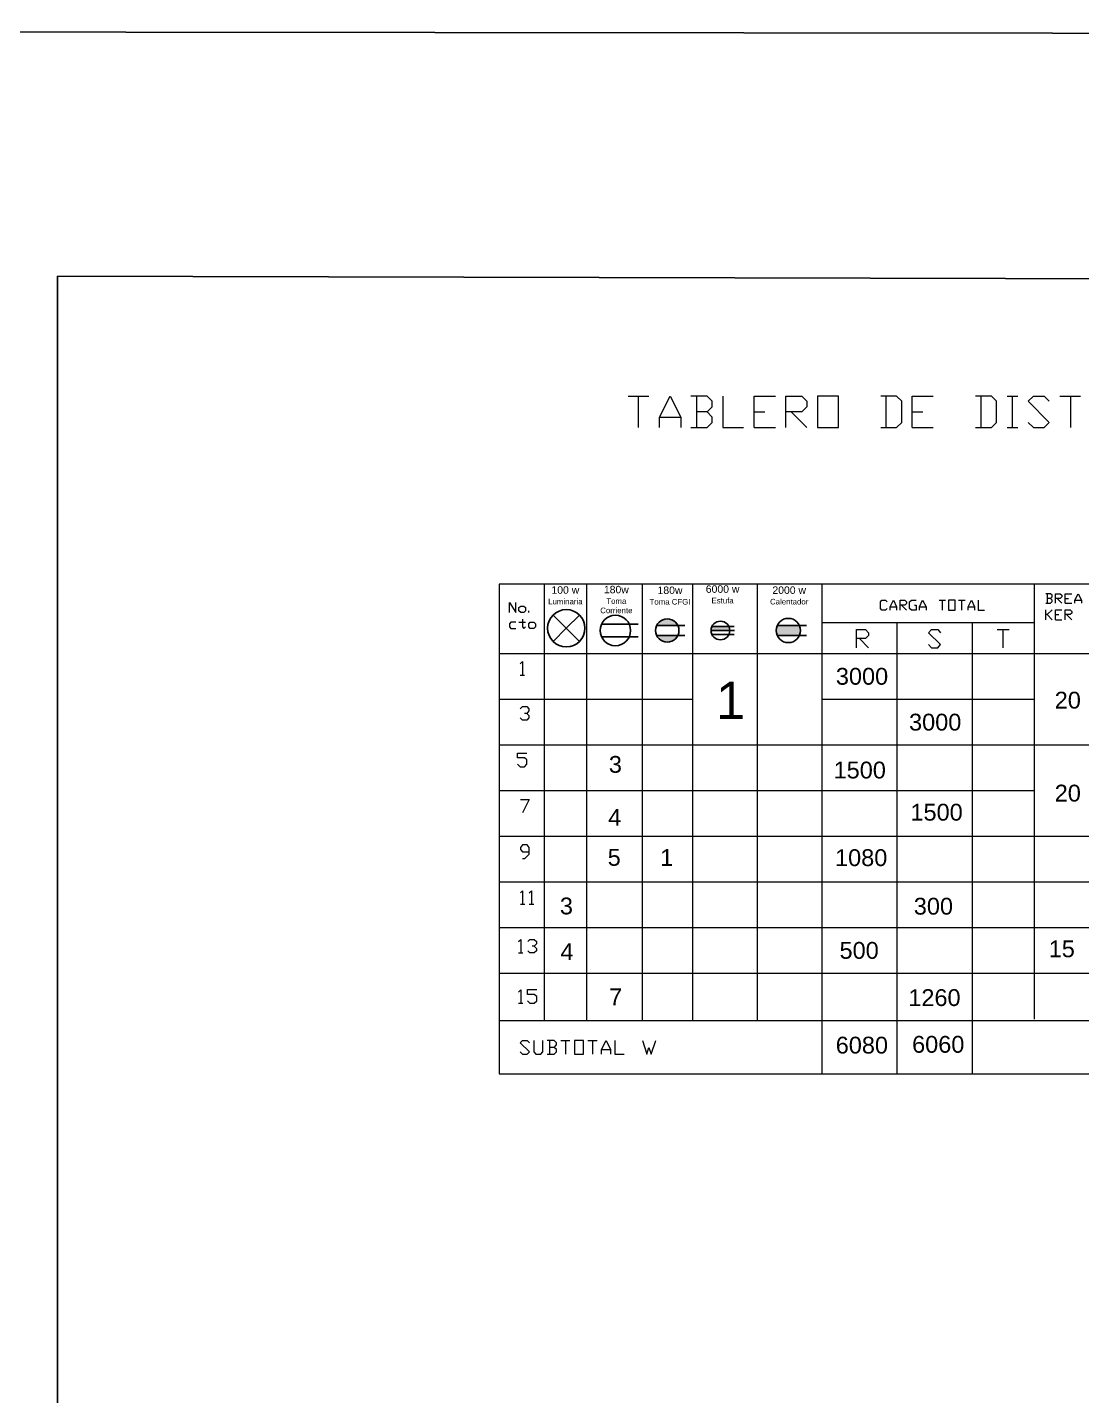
# Model space of a CAD drawing. Header units: metres. Extents: x -1 to 113, y -70 to 21.
# Drawn here: x 39.86 to 45.5, y 13.51 to 20.84 of the extents above; entities that cross this region are included whole.
import ezdxf

# ---------------------------------------------------------------- set-up
doc = ezdxf.new("R2010")
doc.units = ezdxf.units.M
doc.header["$LTSCALE"] = 0.5
for name, color, linetype in [('CUADRO', 7, 'Continuous'), ('ENCHUFES', 5, 'Continuous'), ('LUMINARIA', 1, 'Continuous'), ('TABLERO', 7, 'Continuous')]:
    doc.layers.add(name, color=color, linetype=linetype)
doc.styles.get("Standard").update_dxf_attribs({"font": 'arial.ttf'})

# ---------------------------------------------------------------- blocks, each defined once
blk = doc.blocks.new('Tomacorriente')
at = {"layer": 'ENCHUFES'}
for p, q in [((0.0563, 0.0263), (-0.0563, 0.0263)), ((0.0563, 0.0263), (0.0923, 0.0263)), ((-0.0563, -0.0263), (0.0563, -0.0263)), ((0.0563, -0.0263), (0.0923, -0.0263))]:
    blk.add_line(p, q, dxfattribs=at)
blk.add_circle((0, 0), 0.0621, dxfattribs=at)
blk = doc.blocks.new('Toma corriente CFGI 1 Fase')
at = {"layer": 'ENCHUFES', "lineweight": 40}
h = blk.add_hatch(color=256, dxfattribs=at)
h.dxf.hatch_style = 1
h.paths.add_polyline_path([(-0.0453, 0.0211), (0.0453, 0.0211, 0.63707)])
h.paths.add_polyline_path([(0.0453, -0.0211), (-0.0453, -0.0211, 0.63707)])
at = {"layer": 'ENCHUFES'}
for p, q in [((-0.0453, 0.0211), (0.0743, 0.0211)), ((-0.0453, -0.0211), (0.0743, -0.0211))]:
    blk.add_line(p, q, dxfattribs=at)
blk.add_circle((0, 0), 0.05, dxfattribs=at)
blk = doc.blocks.new('Tomacorriente de dos fases con neutro (208V)')
at = {"layer": 'ENCHUFES', "lineweight": 100}
h = blk.add_hatch(color=256, dxfattribs=at)
h.dxf.hatch_style = 1
h.paths.add_polyline_path([(0.0453, 0.0211), (-0.0453, 0.0211, 0.109518), (-0.05, 0), (0.05, 0, 0.109518)])
at = {"layer": 'ENCHUFES'}
for p, q in [((-0.05, 0), (0.0751, 0)), ((-0.0453, 0.0211), (0.0743, 0.0211)), ((-0.0453, -0.0211), (0.0743, -0.0211))]:
    blk.add_line(p, q, dxfattribs=at)
blk.add_circle((0, 0), 0.05, dxfattribs=at)
blk = doc.blocks.new('*U139')
at = {"layer": 'LUMINARIA'}
for q in [(-0.0707, 0.0707), (-0.0707, -0.0707), (0.0707, 0.0707), (0.0707, -0.0707)]:
    blk.add_line((0, 0), q, dxfattribs=at)
blk.add_circle((0, 0), 0.1, dxfattribs=at)
blk = doc.blocks.new('Tomacorriente de dos fases sin neutro (208v)')
at = {"layer": 'ENCHUFES'}
h = blk.add_hatch(color=256, dxfattribs=at)
h.dxf.hatch_style = 1
h.paths.add_polyline_path([(0.05, 0, 0.109518), (0.0453, 0.0211), (-0.0453, 0.0211, 0.109518), (-0.05, 0, 0.109518), (-0.0453, -0.0211), (0.0453, -0.0211, 0.109518)], flags=17)
h.paths.add_polyline_path([(0.0453, 0.0211), (-0.0453, 0.0211, 0.109518), (-0.05, 0, 0.109518), (-0.0453, -0.0211), (0.0453, -0.0211, 0.109518), (0.05, 0, 0.109518)], flags=17)
h = blk.add_hatch(color=256, dxfattribs=at)
h.dxf.hatch_style = 1
h.paths.add_polyline_path([(0.05, 0, 0.109518), (0.0453, 0.0211), (-0.0453, 0.0211, 0.109518), (-0.05, 0, 0.109518), (-0.0453, -0.0211), (0.0453, -0.0211, 0.109518)])
for p, q in [((-0.0453, 0.0211), (0.0743, 0.0211)), ((-0.0453, -0.0211), (0.0743, -0.0211))]:
    blk.add_line(p, q, dxfattribs=at)
blk.add_circle((0, 0), 0.05, dxfattribs=at)

msp = doc.modelspace()

# ---------------------------------------------------------------- linework, layer by layer
at = {"layer": 'CUADRO'}
for points in [[(17.2262, 20.8448), (60.2354, 20.7976), (60.2354, -0.8382), (17.2262, -0.791)], [(40.0202, 19.5112), (59.6012, 19.464), (59.6012, -0.0475), (40.0202, -0.0003)]]:
    msp.add_lwpolyline(points, close=True, dxfattribs=at)
at = {"layer": 'TABLERO', "color": 7, "linetype": 'Continuous', "lineweight": 18, "true_color": 0x000007}
for p, q in [((43.0744, 18.869), (43.1861, 18.869)), ((43.1294, 18.869), (43.1294, 18.7005)), ((43.4408, 18.869), (43.4408, 18.7005)), ((44.4557, 18.869), (44.4557, 18.7005)), ((44.9631, 18.869), (44.9631, 18.7005)), ((45.1042, 18.869), (45.1609, 18.869)), ((45.1316, 18.869), (45.1316, 18.7005)), ((45.3863, 18.869), (45.498, 18.869)), ((45.4431, 18.869), (45.4431, 18.7005)), ((43.7504, 18.7848), (43.8072, 18.7848)), ((43.9482, 18.7848), (44.0325, 18.7005)), ((44.5967, 18.7848), (44.6535, 18.7848)), ((43.2429, 18.7555), (43.3565, 18.7555)), ((43.7504, 18.7005), (43.8639, 18.7005)), ((44.5967, 18.7005), (44.7085, 18.7005)), ((45.1042, 18.7005), (45.1609, 18.7005)), ((42.6262, 17.8615), (42.6262, 15.5196)), ((42.8515, 17.8615), (42.8515, 15.5196)), ((43.1495, 17.8615), (43.1495, 15.5222)), ((43.4194, 17.8615), (43.4194, 15.5195)), ((43.7661, 17.8615), (43.7661, 15.5211)), ((44.1116, 17.8615), (44.1116, 15.2342)), ((44.1116, 17.8615), (44.1116, 15.7749)), ((45.2498, 17.8615), (45.2498, 15.5295)), ((44.5384, 17.7479), (44.5659, 17.7223)), ((44.7399, 17.7754), (44.7747, 17.7754)), ((44.7564, 17.7754), (44.7564, 17.7223)), ((44.8443, 17.7754), (44.8791, 17.7754)), ((44.8608, 17.7754), (44.8608, 17.7223)), ((45.3186, 17.8102), (45.3186, 17.7589)), ((45.3718, 17.7845), (45.3974, 17.7589)), ((45.4157, 17.7845), (45.4322, 17.7845)), ((45.4157, 17.7589), (45.4505, 17.7589)), ((45.467, 17.7754), (45.5018, 17.7754)), ((42.5438, 17.7094), (42.5438, 17.7186)), ((44.4779, 17.7406), (44.5128, 17.7406)), ((44.6355, 17.7406), (44.6703, 17.7406)), ((44.8956, 17.7406), (44.9304, 17.7406)), ((45.3113, 17.671), (45.3113, 17.7241)), ((45.3186, 17.6984), (45.3461, 17.671)), ((45.3626, 17.6984), (45.3809, 17.6984)), ((45.3626, 17.671), (45.3974, 17.671)), ((45.4231, 17.6984), (45.4505, 17.671)), ((42.4906, 17.6581), (42.5255, 17.6581)), ((44.1116, 17.6563), (45.2498, 17.6563)), ((44.5146, 17.6563), (44.5146, 15.2399)), ((44.9176, 17.6563), (44.9176, 15.2382)), ((45.0505, 17.6178), (45.1146, 17.6178)), ((45.0816, 17.6178), (45.0816, 17.5207)), ((45.2498, 17.6563), (45.2498, 15.5295)), ((44.3131, 17.5702), (44.3625, 17.5207)), ((45.5571, 17.4878), (42.3844, 17.4878)), ((42.4961, 17.3742), (42.52, 17.3742)), ((43.416, 17.2441), (42.3844, 17.2441)), ((45.2498, 17.2441), (44.1116, 17.2441)), ((44.43, 16.9986), (42.3844, 16.9986)), ((45.5643, 16.9986), (44.1116, 16.9986)), ((44.1116, 16.7532), (42.3844, 16.7532)), ((45.2498, 16.7532), (44.1116, 16.7532)), ((45.5643, 16.5095), (42.3844, 16.5095)), ((45.5604, 16.2641), (42.3844, 16.2641)), ((42.498, 16.1468), (42.5218, 16.1468)), ((42.5456, 16.1468), (42.5694, 16.1468)), ((45.5643, 16.0204), (42.3844, 16.0204)), ((42.4879, 15.8858), (42.5117, 15.8858)), ((45.5643, 15.7749), (42.3844, 15.7749)), ((42.4879, 15.6153), (42.5117, 15.6153)), ((45.5643, 15.5206), (42.3844, 15.5206)), ((42.6547, 15.4159), (42.6547, 15.3427)), ((42.7151, 15.4159), (42.7627, 15.4159)), ((42.7389, 15.4159), (42.7389, 15.3427)), ((42.8598, 15.4159), (42.9093, 15.4159)), ((42.8836, 15.4159), (42.8836, 15.3427)), ((42.9331, 15.3683), (42.9807, 15.3683))]:
    msp.add_line(p, q, dxfattribs=at)
for points in [[(43.2429, 18.7005), (43.2429, 18.7555), (43.2997, 18.869), (43.3565, 18.7555), (43.3565, 18.7005)], [(43.4976, 18.7848), (43.525, 18.8122), (43.525, 18.8416), (43.4976, 18.869), (43.4115, 18.869)], [(43.5818, 18.869), (43.5818, 18.7005), (43.6936, 18.7005)], [(43.7504, 18.7005), (43.7504, 18.869), (43.8639, 18.869)], [(43.9189, 18.7005), (43.9189, 18.869), (44.005, 18.869), (44.0325, 18.8416), (44.0325, 18.8122), (44.005, 18.7848), (43.9189, 18.7848)], [(44.4282, 18.7005), (44.5124, 18.7005), (44.5399, 18.728), (44.5399, 18.8416), (44.5124, 18.869), (44.4282, 18.869)], [(44.5967, 18.7005), (44.5967, 18.869), (44.7085, 18.869)], [(44.9356, 18.7005), (45.0199, 18.7005), (45.0474, 18.728), (45.0474, 18.8416), (45.0199, 18.869), (44.9356, 18.869)], [(45.2177, 18.728), (45.2452, 18.7005), (45.302, 18.7005), (45.3295, 18.728), (45.2177, 18.8416), (45.2452, 18.869), (45.302, 18.869), (45.3295, 18.8416)], [(43.4115, 18.7005), (43.4976, 18.7005), (43.525, 18.728), (43.525, 18.7555), (43.4976, 18.7848), (43.4408, 18.7848)], [(42.4394, 17.7094), (42.4394, 17.7626), (42.4742, 17.7094), (42.4742, 17.7626)], [(44.4615, 17.7314), (44.4523, 17.7223), (44.434, 17.7223), (44.4267, 17.7314), (44.4267, 17.7662), (44.434, 17.7754), (44.4523, 17.7754), (44.4615, 17.7662)], [(44.4779, 17.7223), (44.4779, 17.7406), (44.4963, 17.7754), (44.5128, 17.7406), (44.5128, 17.7223)], [(44.5311, 17.7223), (44.5311, 17.7754), (44.5567, 17.7754), (44.5659, 17.7662), (44.5659, 17.7571), (44.5567, 17.7479), (44.5311, 17.7479)], [(44.608, 17.7479), (44.6172, 17.7479), (44.6172, 17.7223), (44.5915, 17.7223), (44.5824, 17.7314), (44.5824, 17.7662), (44.5915, 17.7754), (44.6172, 17.7754)], [(44.6355, 17.7223), (44.6355, 17.7406), (44.652, 17.7754), (44.6703, 17.7406), (44.6703, 17.7223)], [(44.8956, 17.7223), (44.8956, 17.7406), (44.9139, 17.7754), (44.9304, 17.7406), (44.9304, 17.7223)], [(44.9487, 17.7754), (44.9487, 17.7223), (44.9836, 17.7223)], [(45.337, 17.7845), (45.3461, 17.7937), (45.3461, 17.8029), (45.337, 17.8102), (45.3113, 17.8102)], [(45.3113, 17.7589), (45.337, 17.7589), (45.3461, 17.7681), (45.3461, 17.7754), (45.337, 17.7845), (45.3186, 17.7845)], [(45.3626, 17.7589), (45.3626, 17.8102), (45.3883, 17.8102), (45.3974, 17.8029), (45.3974, 17.7937), (45.3883, 17.7845), (45.3626, 17.7845)], [(45.4157, 17.7589), (45.4157, 17.8102), (45.4505, 17.8102)], [(45.467, 17.7589), (45.467, 17.7754), (45.4854, 17.8102), (45.5018, 17.7754), (45.5018, 17.7589)], [(42.509, 17.6746), (42.509, 17.6325), (42.5163, 17.6233), (42.5255, 17.6325)], [(45.3461, 17.7241), (45.3186, 17.6984), (45.3113, 17.6984)], [(45.3626, 17.671), (45.3626, 17.7241), (45.3974, 17.7241)], [(45.4157, 17.671), (45.4157, 17.7241), (45.4414, 17.7241), (45.4505, 17.7149), (45.4505, 17.7058), (45.4414, 17.6984), (45.4157, 17.6984)], [(42.4742, 17.6581), (42.4467, 17.6581), (42.4394, 17.649), (42.4394, 17.6325), (42.4467, 17.6233), (42.4742, 17.6233)], [(44.2984, 17.5207), (44.2984, 17.6178), (44.346, 17.6178), (44.3625, 17.6013), (44.3625, 17.5867), (44.346, 17.5702), (44.2984, 17.5702)], [(44.6831, 17.5372), (44.6996, 17.5207), (44.7326, 17.5207), (44.7472, 17.5372), (44.6831, 17.6013), (44.6996, 17.6178), (44.7326, 17.6178), (44.7472, 17.6013)], [(42.4961, 17.4346), (42.509, 17.4475), (42.509, 17.3742)], [(42.4961, 17.1928), (42.509, 17.2057), (42.5328, 17.2057), (42.5438, 17.1928), (42.5438, 17.1818), (42.5328, 17.169), (42.52, 17.169)], [(42.5328, 17.169), (42.5438, 17.158), (42.5438, 17.1452), (42.5328, 17.1324), (42.509, 17.1324), (42.4961, 17.1452)], [(42.4833, 16.8961), (42.4961, 16.8832), (42.52, 16.8832), (42.5328, 16.8961), (42.5328, 16.9199), (42.52, 16.9309), (42.4833, 16.9309), (42.4833, 16.9565), (42.5328, 16.9565)], [(42.498, 16.7074), (42.5456, 16.7074), (42.509, 16.6359)], [(42.509, 16.3905), (42.5218, 16.3905), (42.5456, 16.4143), (42.5456, 16.4509), (42.5346, 16.4637), (42.509, 16.4637), (42.498, 16.4509), (42.498, 16.4399), (42.509, 16.4271), (42.5456, 16.4271)], [(42.498, 16.2073), (42.509, 16.2183), (42.509, 16.1468)], [(42.5456, 16.2073), (42.5584, 16.2183), (42.5584, 16.1468)], [(42.4879, 15.9462), (42.5007, 15.9572), (42.5007, 15.8858)], [(42.5374, 15.9462), (42.5483, 15.9572), (42.5722, 15.9572), (42.585, 15.9462), (42.585, 15.9334), (42.5722, 15.9224), (42.5612, 15.9224)], [(42.5722, 15.9224), (42.585, 15.9096), (42.585, 15.8968), (42.5722, 15.8858), (42.5483, 15.8858), (42.5374, 15.8968)], [(42.4879, 15.6758), (42.5007, 15.6868), (42.5007, 15.6153)], [(42.5358, 15.6283), (42.5487, 15.6154), (42.5725, 15.6154), (42.5853, 15.6283), (42.5853, 15.6521), (42.5725, 15.6631), (42.5358, 15.6631), (42.5358, 15.6887), (42.5853, 15.6887)], [(42.4971, 15.3555), (42.5099, 15.3427), (42.5338, 15.3427), (42.5466, 15.3555), (42.4971, 15.4031), (42.5099, 15.4159), (42.5338, 15.4159), (42.5466, 15.4031)], [(42.5704, 15.4159), (42.5704, 15.3555), (42.5814, 15.3427), (42.607, 15.3427), (42.618, 15.3555), (42.618, 15.4159)], [(42.6785, 15.3793), (42.6913, 15.3921), (42.6913, 15.4031), (42.6785, 15.4159), (42.6418, 15.4159)], [(42.9331, 15.3427), (42.9331, 15.3683), (42.9569, 15.4159), (42.9807, 15.3683), (42.9807, 15.3427)], [(43.0046, 15.4159), (43.0046, 15.3427), (43.054, 15.3427)], [(43.1511, 15.4159), (43.1749, 15.3427), (43.1859, 15.3793), (43.1987, 15.3427), (43.2225, 15.4159)], [(42.6418, 15.3427), (42.6785, 15.3427), (42.6913, 15.3555), (42.6913, 15.3683), (42.6785, 15.3793), (42.6547, 15.3793)]]:
    msp.add_lwpolyline(points, dxfattribs=at)
for points in [[(44.0893, 18.7005), (44.201, 18.7005), (44.201, 18.869), (44.0893, 18.869)], [(42.3844, 15.2382), (45.5643, 15.2382), (45.5643, 17.8615), (42.3844, 17.8615)], [(42.5163, 17.7094), (42.4998, 17.7094), (42.4906, 17.7186), (42.4906, 17.7369), (42.4998, 17.7442), (42.5163, 17.7442), (42.5255, 17.7369), (42.5255, 17.7186)], [(44.7912, 17.7223), (44.826, 17.7223), (44.826, 17.7754), (44.7912, 17.7754)], [(42.5694, 17.6233), (42.5511, 17.6233), (42.5438, 17.6325), (42.5438, 17.649), (42.5511, 17.6581), (42.5694, 17.6581), (42.5786, 17.649), (42.5786, 17.6325)], [(42.7884, 15.3427), (42.836, 15.3427), (42.836, 15.4159), (42.7884, 15.4159)]]:
    msp.add_lwpolyline(points, close=True, dxfattribs=at)

# ---------------------------------------------------------------- block references
at = {"layer": 'TABLERO'}
for name, p in [('*U139', (42.7438, 17.6252)), ('Tomacorriente de dos fases con neutro (208V)', (43.5691, 17.613))]:
    msp.add_blockref(name, p, dxfattribs=at)
for name, p, xscale, yscale, zscale in [('Tomacorriente', (43.0067, 17.6132), 1.313023706402561, 1.313023706402561, 1.313023706402561), ('Toma corriente CFGI 1 Fase', (43.2847, 17.613), 1.253129811695345, 1.253129811695345, 1.253129811695345), ('Tomacorriente de dos fases sin neutro (208v)', (43.9325, 17.613, 2.51), 1.302395928433255, 1.302395928433255, 1.302395928433255)]:
    msp.add_blockref(name, p, dxfattribs=dict(at, xscale=xscale, yscale=yscale, zscale=zscale))

# ---------------------------------------------------------------- texts
at = {"layer": 'TABLERO', "attachment_point": 1}
for s, width, gutter_width, heights, insert, char_height in [('\\pxqc;100 w\\P{\\H0.75x;Luminaria}', 0.225325, 12.5, [0], (42.6262, 17.85), 0.04), ('\\pxqc;180w\\P{\\H0.75x;Toma Corriente}', 0.225325, 12.5, [0], (42.8993, 17.8524), 0.04), ('\\pxqc;180w\\P{\\H0.75x;Toma CFGI}', 0.225325, 12.5, [0], (43.1865, 17.8487), 0.04), ('\\pxqc;6000 w\\P{\\H0.75x;Estufa}', 0.225325, 12.5, [0], (43.4682, 17.855), 0.04), ('\\pxqc;2000 w\\P{\\H0.75x;Calentador}', 0.225325, 12.5, [0], (43.8248, 17.8492), 0.04), ('3000', 0.090104, 0.4505, [0], (44.1874, 17.4126), 0.0901), ('1', 0.090104, 0.4505, [0], (43.5458, 17.3382), 0.2), ('20', 0.090104, 0.4505, [0], (45.3593, 17.2848), 0.0901), ('3000', 0.090104, 0.4505, [0], (44.5792, 17.1671), 0.0901), ('3', 0.090104, 0.4505, [0], (42.9717, 16.9407), 0.0901), ('1500', 0.090104, 0.4505, [0], (44.1752, 16.9103), 0.0901), ('20', 0.090104, 0.4505, [0], (45.3593, 16.7868), 0.0901), ('4', 0.090104, 0.4505, [0], (42.968, 16.6566), 0.0901), ('1500', 0.090104, 0.4505, [0], (44.5867, 16.6843), 0.0901), ('5', 0.090104, 0.4505, [0], (42.9655, 16.4424), 0.0901), ('1', 0.090104, 0.4505, [0], (43.2466, 16.4419), 0.0901), ('1080', 0.090104, 0.4505, [0], (44.1829, 16.4408), 0.0901), ('3', 0.090104, 0.4505, [0], (42.7095, 16.182), 0.0901), ('300', 0.090104, 0.4505, [0], (44.6047, 16.1807), 0.0901), ('4', 0.090104, 0.4505, [0], (42.7123, 15.9371), 0.0901), ('500', 0.090104, 0.4505, [0], (44.207, 15.9441), 0.0901), ('15', 0.090104, 0.4505, [0], (45.3271, 15.9523), 0.0901), ('7', 0.090104, 0.4505, [0], (42.9734, 15.6954), 0.0901), ('1260', 0.090104, 0.4505, [0], (44.5752, 15.6909), 0.0901), ('6080', 0.090104, 0.4505, [0], (44.1866, 15.4363), 0.0901), ('6060', 0.090104, 0.4505, [0.0921], (44.5955, 15.4406), 0.0901)]:
    msp.add_mtext_dynamic_manual_height_columns(s, width=width, gutter_width=gutter_width, heights=heights, dxfattribs=dict(at, insert=insert, char_height=char_height))

doc.saveas('drawing.dxf')
